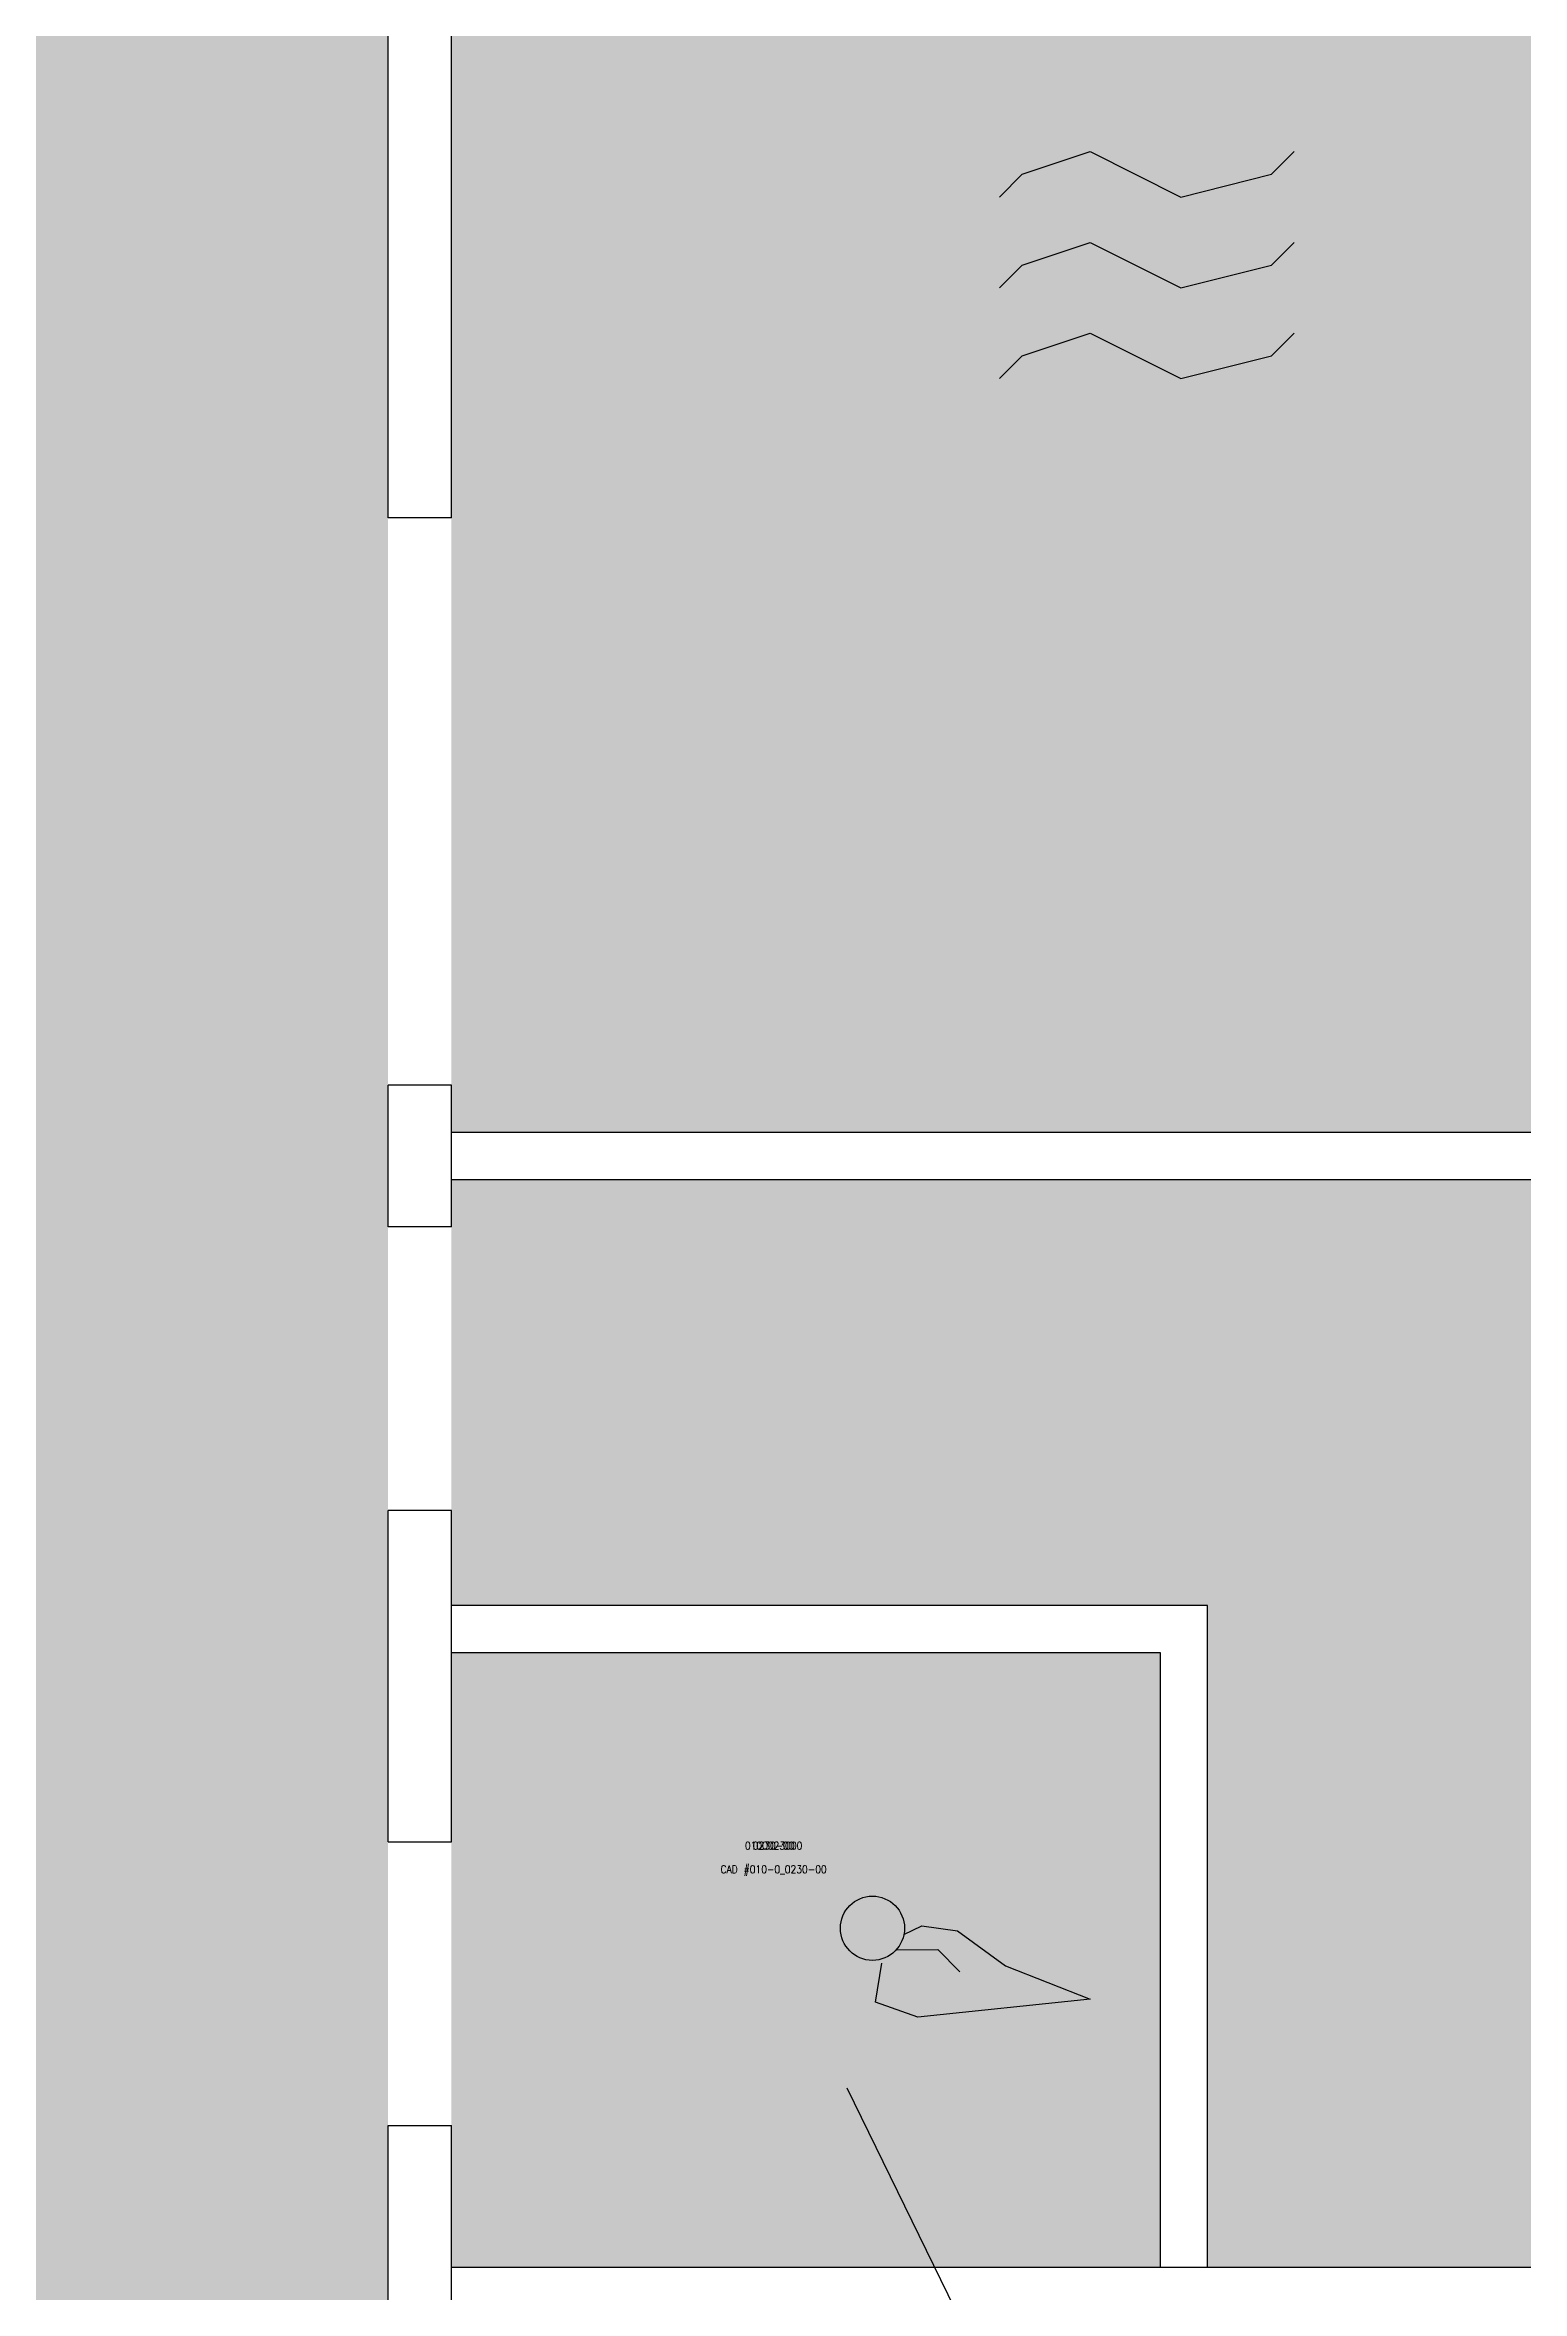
# Model space of a CAD drawing. Header units: inches. Extents: x -43 to 2568, y -133 to 3961.
# Drawn here: x 269.4 to 457, y 585.5 to 870.5 of the extents above; entities that cross this region are included whole.
import ezdxf
from ezdxf.enums import TextEntityAlignment as Align

# ---------------------------------------------------------------- set-up
doc = ezdxf.new("R2010")
doc.units = ezdxf.units.IN
doc.header["$LTSCALE"] = 0.25
doc.header["$MEASUREMENT"] = 0
doc.layers.get('0').update_dxf_attribs({"linetype": 'CONTINUOUS'})
for name, color, linetype in [('A-DOOR', 2, 'CONTINUOUS'), ('A-IDEN-CNUM', 7, 'CONTINUOUS'), ('A-IDEN-ICON', 4, 'CONTINUOUS'), ('A-IDEN-RNUM', 7, 'CONTINUOUS'), ('A-IDEN-SNUM', 4, 'CONTINUOUS'), ('A-IDEN-VNUM', 4, 'CONTINUOUS'), ('A-WALL', 5, 'CONTINUOUS'), ('Rooms-Category-Color', 7, 'CONTINUOUS'), ('Rooms-College-Color', 7, 'CONTINUOUS'), ('Rooms-Department-Color', 7, 'CONTINUOUS'), ('Rooms-Division-Color', 7, 'CONTINUOUS')]:
    doc.layers.add(name, color=color, linetype=linetype)
doc.styles.add('ROOMSNUMBER', font='txt.shx', dxfattribs={"height": 0.03})

# ---------------------------------------------------------------- blocks, each defined once
blk = doc.blocks.new('CPMECH')
at = {"color": 0, "linetype": 'ByBlock'}
for p, q in [((0.015, 0.035), (0.045, 0.045)), ((0.045, 0.045), (0.085, 0.025)), ((0.125, 0.035), (0.135, 0.045)), ((0.005, 0.025), (0.015, 0.035)), ((0.085, 0.025), (0.125, 0.035)), ((0.015, -0.005), (0.045, 0.005)), ((0.045, 0.005), (0.085, -0.015)), ((0.125, -0.005), (0.135, 0.005)), ((0.005, -0.015), (0.015, -0.005)), ((0.085, -0.015), (0.125, -0.005)), ((0.015, -0.045), (0.045, -0.035)), ((0.045, -0.035), (0.085, -0.055)), ((0.125, -0.045), (0.135, -0.035)), ((0.005, -0.055), (0.015, -0.045)), ((0.085, -0.055), (0.125, -0.045))]:
    blk.add_line(p, q, dxfattribs=at)
for points in [[(-0.025, -0.005, 0, 0.02, 0), (-0.025, 0.035, 0.02, 0.02, 0), (-0.025, 0.055, 0.02, 0, 0), (-0.025, 0.065, 0, 0, 0)], [(-0.025, -0.005, 0, 0.02, 0), (-0.025, -0.045, 0.02, 0.02, 0), (-0.025, -0.065, 0.02, 0, 0), (-0.025, -0.075, 0, 0, 0)]]:
    blk.add_lwpolyline(points, format="xyseb", dxfattribs=at)
at = {"color": 0, "linetype": 'ByBlock', "const_width": 0.015}
blk.add_lwpolyline([(-0.025, -0.005), (-0.065, -0.005)], dxfattribs=at)
at = {"color": 0, "linetype": 'ByBlock', "const_width": 0.0075}
blk.add_lwpolyline([(-0.06825, -0.00688, 1), (-0.06175, -0.00312, 1)], format="xyb", close=True, dxfattribs=at)
blk = doc.blocks.new('CPCUST')
at = {"color": 0, "linetype": 'ByBlock'}
for p, q in [((0.02968, -0.03408), (0.03759, -0.03024)), ((0.03759, -0.03024), (0.05334, -0.03237)), ((0.05334, -0.03237), (0.07452, -0.04789)), ((0.01711, -0.0639), (0.02001, -0.04662)), ((0.02622, -0.04085), (0.04458, -0.04056)), ((0.04458, -0.04056), (0.05434, -0.05052)), ((0.07452, -0.04789), (0.11174, -0.06252)), ((0.03577, -0.07045), (0.01711, -0.0639)), ((0.11174, -0.06252), (0.03577, -0.07045))]:
    blk.add_line(p, q, dxfattribs=at)
at = {"color": 0, "linetype": 'ByBlock', "const_width": 0.0075}
blk.add_lwpolyline([(-0.03325, 0.04812, 1), (-0.02675, 0.05188, 1)], format="xyb", close=True, dxfattribs=at)
at = {"color": 0, "linetype": 'ByBlock', "const_width": 0.015}
blk.add_lwpolyline([(-0.03, 0.05), (0.01, -0.01928)], dxfattribs=at)
at = {"color": 0, "linetype": 'ByBlock'}
blk.add_circle((0.01582, -0.03127), 0.01414, dxfattribs=at)

msp = doc.modelspace()

# ---------------------------------------------------------------- hatches: boundary and pattern name
at = {"layer": 'Rooms-Category-Color', "true_color": 0xadadad}
for points in [[(313, 1578.49), (313, 1957.49), (313, 2642.54), (313, 3298.54), (333, 3298.54), (333, 3434.5), (449, 3434.5), (525, 3434.5), (766, 3434.5), (1809, 3434.5), (1809, 3440.5), (1825.01, 3440.5), (1825.01, 3434.5), (2098.16, 3434.5), (2098.16, 3446.5), (2332.2, 3446.5), (2332.2, 3566.5), (1417.04, 3566.5), (1417.04, 3588.5), (1395.04, 3588.5), (1395.04, 3566.5), (1160.08, 3566.5), (693.04, 3566.5), (248.04, 3566.5), (248.04, 3711.46), (197, 3711.46), (197, 3042.51), (183, 3042.51), (183, 3020.5), (197, 3020.5), (197, 2774.46), (197, 2774.46), (197, 2465.59), (197, 2321.74), (197, 2177.59), (197, 2033.59), (197, 1926.34), (197, 1308.49), (197, 865.24), (197, 720.52), (197, 575.77), (197, 432.49), (197, 289.24), (197, 151), (197, 83.02), (197, 6), (313, 6), (313, 738.49)], [(657, 732.49), (657, 736.49), (657, 866.49), (657, 880.49), (657, 939.99), (321.04, 939.99), (321.04, 738.49), (321.04, 732.49)], [(411.04, 666.49), (321.04, 666.49), (321.04, 588.49), (411.04, 588.49)]]:
    msp.add_hatch(color=253, dxfattribs=at).paths.add_polyline_path(points)
at = {"layer": 'Rooms-Category-Color', "true_color": 0xffe090}
msp.add_hatch(color=41, dxfattribs=at).paths.add_polyline_path([(657, 588.49), (657, 592.49), (657, 722.49), (657, 726.49), (321.04, 726.49), (321.04, 672.49), (417.04, 672.49), (417.04, 588.49)])
at = {"layer": 'Rooms-College-Color', "true_color": 0xadadad}
for points in [[(313, 1578.49), (313, 1957.49), (313, 2642.54), (313, 3298.54), (333, 3298.54), (333, 3434.5), (449, 3434.5), (525, 3434.5), (766, 3434.5), (1809, 3434.5), (1809, 3440.5), (1825.01, 3440.5), (1825.01, 3434.5), (2098.16, 3434.5), (2098.16, 3446.5), (2332.2, 3446.5), (2332.2, 3566.5), (1417.04, 3566.5), (1417.04, 3588.5), (1395.04, 3588.5), (1395.04, 3566.5), (1160.08, 3566.5), (693.04, 3566.5), (248.04, 3566.5), (248.04, 3711.46), (197, 3711.46), (197, 3042.51), (183, 3042.51), (183, 3020.5), (197, 3020.5), (197, 2774.46), (197, 2774.46), (197, 2465.59), (197, 2321.74), (197, 2177.59), (197, 2033.59), (197, 1926.34), (197, 1308.49), (197, 865.24), (197, 720.52), (197, 575.77), (197, 432.49), (197, 289.24), (197, 151), (197, 83.02), (197, 6), (313, 6), (313, 738.49)], [(657, 732.49), (657, 736.49), (657, 866.49), (657, 880.49), (657, 939.99), (321.04, 939.99), (321.04, 738.49), (321.04, 732.49)], [(411.04, 666.49), (321.04, 666.49), (321.04, 588.49), (411.04, 588.49)]]:
    msp.add_hatch(color=253, dxfattribs=at).paths.add_polyline_path(points)
at = {"layer": 'Rooms-College-Color', "true_color": 0xe3c5e1}
msp.add_hatch(color=254, dxfattribs=at).paths.add_polyline_path([(657, 588.49), (657, 592.49), (657, 722.49), (657, 726.49), (321.04, 726.49), (321.04, 672.49), (417.04, 672.49), (417.04, 588.49)])
at = {"layer": 'Rooms-Department-Color', "true_color": 0xacacac}
for points in [[(313, 1578.49), (313, 1957.49), (313, 2642.54), (313, 3298.54), (333, 3298.54), (333, 3434.5), (449, 3434.5), (525, 3434.5), (766, 3434.5), (1809, 3434.5), (1809, 3440.5), (1825.01, 3440.5), (1825.01, 3434.5), (2098.16, 3434.5), (2098.16, 3446.5), (2332.2, 3446.5), (2332.2, 3566.5), (1417.04, 3566.5), (1417.04, 3588.5), (1395.04, 3588.5), (1395.04, 3566.5), (1160.08, 3566.5), (693.04, 3566.5), (248.04, 3566.5), (248.04, 3711.46), (197, 3711.46), (197, 3042.51), (183, 3042.51), (183, 3020.5), (197, 3020.5), (197, 2774.46), (197, 2774.46), (197, 2465.59), (197, 2321.74), (197, 2177.59), (197, 2033.59), (197, 1926.34), (197, 1308.49), (197, 865.24), (197, 720.52), (197, 575.77), (197, 432.49), (197, 289.24), (197, 151), (197, 83.02), (197, 6), (313, 6), (313, 738.49)], [(657, 732.49), (657, 736.49), (657, 866.49), (657, 880.49), (657, 939.99), (321.04, 939.99), (321.04, 738.49), (321.04, 732.49)], [(411.04, 666.49), (321.04, 666.49), (321.04, 588.49), (411.04, 588.49)]]:
    msp.add_hatch(color=253, dxfattribs=at).paths.add_polyline_path(points)
at = {"layer": 'Rooms-Department-Color', "true_color": 0xe3c5e1}
msp.add_hatch(color=254, dxfattribs=at).paths.add_polyline_path([(657, 588.49), (657, 592.49), (657, 722.49), (657, 726.49), (321.04, 726.49), (321.04, 672.49), (417.04, 672.49), (417.04, 588.49)])
at = {"layer": 'Rooms-Division-Color', "true_color": 0xadadad}
for points in [[(313, 1578.49), (313, 1957.49), (313, 2642.54), (313, 3298.54), (333, 3298.54), (333, 3434.5), (449, 3434.5), (525, 3434.5), (766, 3434.5), (1809, 3434.5), (1809, 3440.5), (1825.01, 3440.5), (1825.01, 3434.5), (2098.16, 3434.5), (2098.16, 3446.5), (2332.2, 3446.5), (2332.2, 3566.5), (1417.04, 3566.5), (1417.04, 3588.5), (1395.04, 3588.5), (1395.04, 3566.5), (1160.08, 3566.5), (693.04, 3566.5), (248.04, 3566.5), (248.04, 3711.46), (197, 3711.46), (197, 3042.51), (183, 3042.51), (183, 3020.5), (197, 3020.5), (197, 2774.46), (197, 2774.46), (197, 2465.59), (197, 2321.74), (197, 2177.59), (197, 2033.59), (197, 1926.34), (197, 1308.49), (197, 865.24), (197, 720.52), (197, 575.77), (197, 432.49), (197, 289.24), (197, 151), (197, 83.02), (197, 6), (313, 6), (313, 738.49)], [(657, 732.49), (657, 736.49), (657, 866.49), (657, 880.49), (657, 939.99), (321.04, 939.99), (321.04, 738.49), (321.04, 732.49)], [(411.04, 666.49), (321.04, 666.49), (321.04, 588.49), (411.04, 588.49)]]:
    msp.add_hatch(color=253, dxfattribs=at).paths.add_polyline_path(points)
at = {"layer": 'Rooms-Division-Color', "true_color": 0xe3c5e1}
msp.add_hatch(color=254, dxfattribs=at).paths.add_polyline_path([(657, 588.49), (657, 592.49), (657, 722.49), (657, 726.49), (321.04, 726.49), (321.04, 672.49), (417.04, 672.49), (417.04, 588.49)])

# ---------------------------------------------------------------- linework, layer by layer
at = {"layer": 'A-DOOR'}
for points in [[(313, 809.74, 1.5, 1.5, 0), (277, 809.74, 0, 0, 0), (277, 810.49, 0, 0, 0.414214), (313, 774.49, 0, 0, 0.414214)], [(313, 739.24, 1.5, 1.5, 0), (277, 739.24, 0, 0, 0), (277, 738.49, 0, 0, -0.414214), (313, 774.49, 0, 0, -0.414214)], [(321.04, 719.78, 1.5, 1.5, 0), (357.04, 719.78, 0, 0, 0), (357.04, 720.53, 0, 0, -0.414214), (321.04, 684.53, 0, 0, -0.414214)], [(321.04, 607.24, 1.5, 1.5, 0), (357.04, 607.24, 0, 0, 0), (357.04, 606.49, 0, 0, 0.414214), (321.04, 642.49, 0, 0, 0.414214)]]:
    msp.add_lwpolyline(points, format="xyseb", dxfattribs=at)
at = {"layer": 'A-IDEN-VNUM'}
msp.add_line((371.23, 611.27), (408.1, 535.87), dxfattribs=at)
at = {"layer": 'A-WALL'}
for p, q in [((313, 810.49), (313, 953.98)), ((321.04, 810.49), (321.04, 953.98)), ((321.04, 810.49), (313, 810.49)), ((321.04, 738.49), (313, 738.49)), ((321.04, 738.49), (313, 738.49)), ((313, 720.53), (313, 738.49)), ((321.04, 720.53), (321.04, 738.49)), ((471, 732.49), (321.04, 732.49)), ((471, 726.49), (321.04, 726.49)), ((321.04, 720.53), (313, 720.53)), ((321.04, 684.53), (313, 684.53)), ((313, 642.49), (313, 684.53)), ((321.04, 642.49), (321.04, 684.53)), ((417.04, 672.49), (321.04, 672.49)), ((417.04, 588.49), (417.04, 672.49)), ((411.04, 666.49), (321.04, 666.49)), ((411.04, 588.49), (411.04, 666.49)), ((313, 642.49), (321.04, 642.49)), ((313, 606.49), (321.04, 606.49)), ((313, 576.49), (313, 606.49)), ((321.04, 576.49), (321.04, 606.49)), ((657, 588.49), (321.04, 588.49))]:
    msp.add_line(p, q, dxfattribs=at)

# ---------------------------------------------------------------- block references
at = {"layer": 'A-IDEN-ICON', "xscale": 288, "yscale": 288, "zscale": 288}
for name, p in [('CPMECH', (389.16, 843.99)), ('CPCUST', (369.93, 640.53))]:
    msp.add_blockref(name, p, dxfattribs=at)

# ---------------------------------------------------------------- texts
at = {"layer": 'A-IDEN-CNUM', "style": 'ROOMSNUMBER', "width": 0.85}
msp.add_text('CAD #010-0_0230-00', height=1, dxfattribs=at).set_placement((361.94, 639), align=Align.MIDDLE_CENTER)
at = {"layer": 'A-IDEN-RNUM', "style": 'ROOMSNUMBER', "width": 0.85}
msp.add_text('0230-00', height=1, dxfattribs=at).set_placement((361.94, 642), align=Align.MIDDLE_CENTER)
at = {"layer": 'A-IDEN-SNUM', "style": 'ROOMSNUMBER', "width": 0.85}
msp.add_text('0100023000', height=1, dxfattribs=at).set_placement((361.94, 642), align=Align.MIDDLE_CENTER)

doc.saveas('drawing.dxf')
